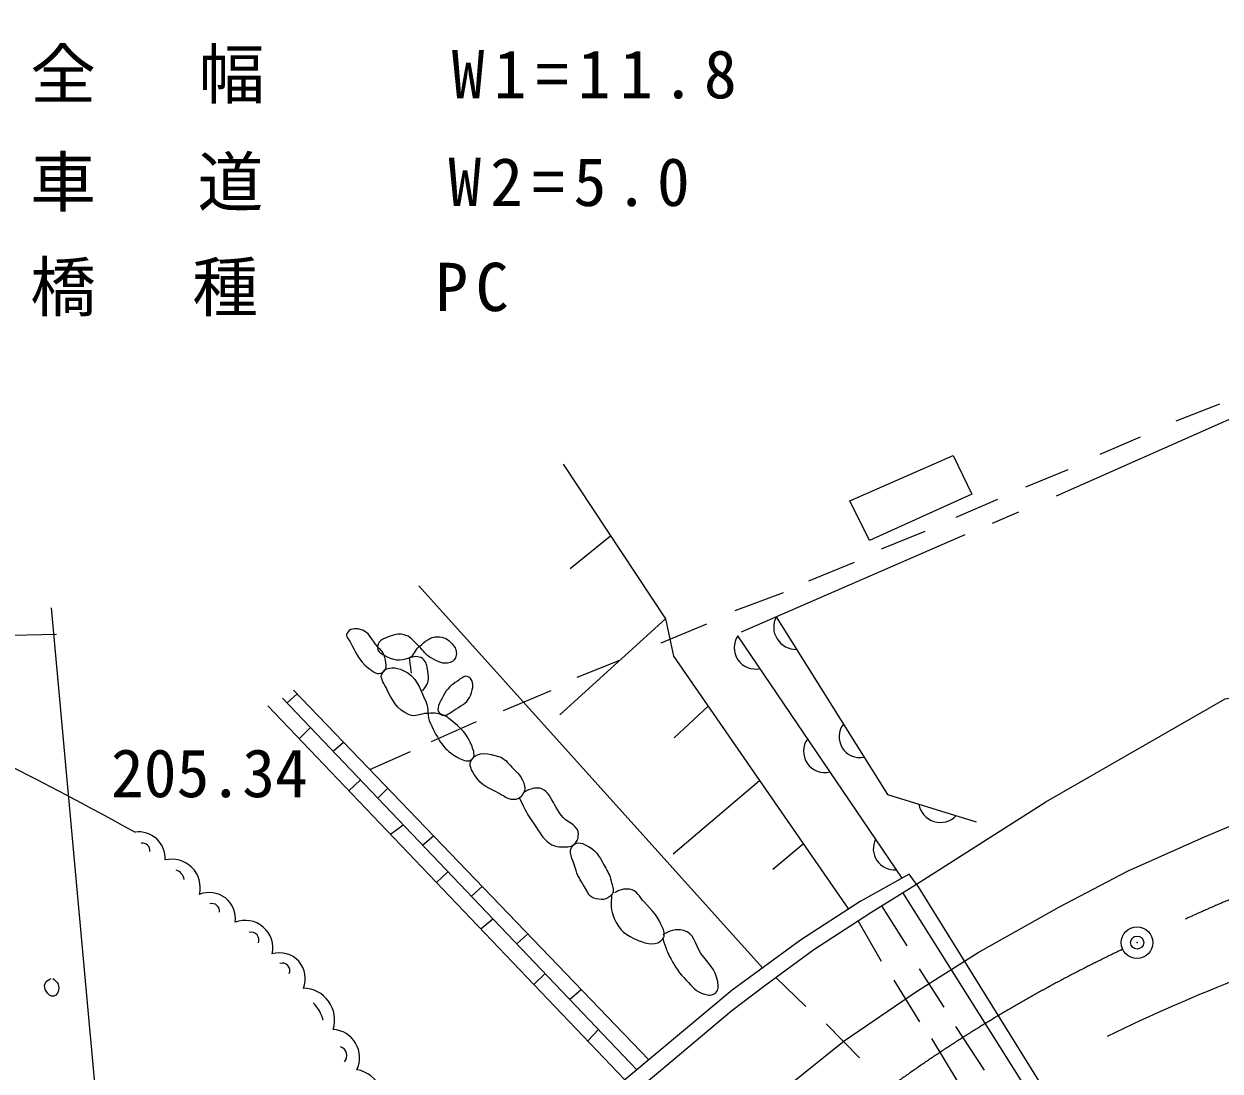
# Model space of a CAD drawing. Units: millimetres, scale not verified. Extents: x 40000 to 680000, y 20000 to 380000.
# Drawn here: x 196545 to 241958, y 281823 to 321580 of the extents above; entities that cross this region are included whole.
import ezdxf
from ezdxf.enums import TextEntityAlignment as Align

# ---------------------------------------------------------------- set-up
doc = ezdxf.new("R2010")
doc.units = ezdxf.units.MM
doc.header["$LTSCALE"] = 1000
doc.header["$PDMODE"] = 32
doc.header["$PDSIZE"] = 500
doc.linetypes.add('CHAIN', pattern=[18.5, 12, -1.5, 3.5, -1.5])
for name, color, linetype, lineweight in [('M-BGD', 7, 'Continuous', 13), ('M-BMK', 2, 'CHAIN', 13), ('M-BMK-SRVR', 3, 'Continuous', 13), ('M-STR-HTXT', 7, 'Continuous', 13)]:
    doc.layers.add(name, color=color, linetype=linetype, lineweight=lineweight)
doc.styles.add('ＭＳ ゴシック', font='')
doc.styles.get('ＭＳ ゴシック').set_extended_font_data('MS Gothic')

msp = doc.modelspace()

# ---------------------------------------------------------------- linework, layer by layer
at = {"layer": 'M-BGD'}
for p, q in [((235743, 303659), (244560, 307578)), ((240288, 306507), (241946, 307160)), ((237399, 305251), (238931, 305904)), ((234578, 304009), (236185, 304662)), ((231940, 302854), (233523, 303532)), ((233314, 302622), (234318, 303050)), ((217288, 300904), (218814, 302147)), ((223783, 298499), (232279, 302193)), ((229102, 301648), (230759, 302326)), ((226338, 300442), (228072, 301145)), ((211540, 300240), (224589, 285742)), ((223550, 299312), (225384, 299990)), ((216886, 295352), (220900, 298999)), ((220736, 298081), (222470, 298809)), ((229887, 289149), (223650, 298352)), ((217546, 296774), (219167, 297425)), ((206535, 295800), (206923, 296143)), ((206785, 296288), (220269, 282252)), ((214758, 295518), (216566, 296272)), ((205805, 295685), (219363, 281495)), ((206358, 295986), (219812, 281871)), ((221231, 294473), (222528, 295672)), ((206993, 294442), (207422, 294869)), ((212020, 294338), (213728, 295091)), ((208286, 293963), (208683, 294311)), ((209677, 293277), (211216, 293961)), ((208885, 292461), (209319, 292879)), ((209982, 292183), (210363, 292562)), ((221193, 290071), (224476, 292851)), ((210458, 290814), (210942, 291176)), ((211683, 290399), (212100, 290754)), ((224976, 289494), (226132, 290454)), ((212213, 288978), (212644, 289391)), ((213531, 288460), (213948, 288831)), ((230431, 288921), (236781, 278706)), ((236319, 278427), (229918, 288601)), ((229107, 288096), (230059, 286582)), ((213889, 287224), (214353, 287598)), ((229104, 285979), (228211, 287523)), ((215255, 286652), (215678, 287030)), ((230536, 285702), (231466, 284245)), ((215903, 285116), (216330, 285524)), ((225090, 285378), (226231, 284269)), ((230561, 283693), (229582, 285275)), ((217262, 284546), (217702, 284924)), ((217952, 282972), (218355, 283399)), ((227004, 283617), (228265, 282330)), ((231918, 283517), (232998, 281859)), ((232018, 281407), (231013, 283065))]:
    msp.add_line(p, q, dxfattribs=at)
for points in [[(230431, 288921), (235340, 292043), (242148, 295962), (251931, 297686), (259628, 298224), (277483, 306098)], [(217013, 304865), (220900, 298999), (221210, 297580), (227845, 287973)], [(235858, 288055), (238446, 289409), (241360, 290716), (243697, 291695), (246033, 292549), (248645, 293404), (250982, 294132), (253786, 294838), (255146, 295133), (256697, 295414), (258633, 295650), (260731, 295887), (262741, 296138), (264869, 296463), (266863, 296889), (268902, 297347), (270868, 297819), (272597, 298337), (273912, 298736), (276379, 299578), (282253, 301905)], [(225105, 299074), (229328, 292321), (232694, 291291)], [(191264, 257165), (195062, 260577), (198001, 262938), (220634, 281787), (223423, 284123), (224679, 285077), (226538, 286434), (228698, 287841), (230431, 288921), (230155, 289298), (228291, 288262), (226031, 286799), (223430, 284893), (197740, 263433), (198115, 263033)], [(192357, 256781), (193699, 256749), (194779, 256975), (195708, 257327), (196814, 257905), (197517, 258307), (198271, 258834), (199100, 259462), (222217, 278578), (227680, 282976), (230432, 284840), (232768, 286322), (235858, 288055)]]:
    msp.add_lwpolyline(points, dxfattribs=at)
msp.add_lwpolyline([(227899, 303479), (231830, 305193), (232539, 303730), (228653, 301972)], close=True, dxfattribs=at)
for centre, radius, start, end in [((225860, 298682), 851, 152.5516, 271.4853), ((224322, 297898), 812, 145.9903, 282.2673), ((228271, 294510), 780, 141.8518, 282.1851), ((226949, 293962), 806, 143.5784, 284.6791), ((231338, 292093), 829, 189.4336, 316.5413), ((200906, 289905), 1000, 356.1463, 98.1353), ((201042, 290190), 288, 354.5003, 98.5961), ((229596, 290264), 805, 152.7083, 275.5492), ((202159, 288786), 1082, 346.3588, 103.6412), ((202190, 289021), 451, 10.353, 72.0189), ((203583, 287611), 993, 352.1902, 112.0598), ((203684, 287894), 291, 351.3485, 107.2298), ((204942, 286490), 1055, 347.9713, 110.8261), ((205170, 286794), 300, 338.9182, 103.1), ((267500, 222120), 67915, 106.59777, 116.04974), ((206254, 285337), 975, 337.5096, 106.7079), ((206350, 285637), 288, 336.3484, 106.9187), ((207146, 283770), 1195, 342.3246, 89.6201), ((206618, 283460), 1317, 13.1157, 46.0932), ((208209, 282329), 1080, 335.1114, 85.9837), ((208467, 282413), 341, 316.4108, 73.0764), ((208963, 280646), 1249, 332.2941, 79.5557)]:
    msp.add_arc(centre, radius, start, end, dxfattribs=at)
for points, knots in [([(129714, 320642), (130318, 320629), (130537, 320601), (131045, 320717), (131335, 320784), (131510, 320804), (131773, 320943), (131989, 321057), (132070, 321181), (132251, 321345), (132482, 321555), (132633, 321655), (132829, 321898), (132952, 322051), (133007, 322148), (133103, 322320), (133210, 322514), (133268, 322626), (133338, 322837), (133521, 323391), (133536, 323725), (133664, 324294), (133763, 324739), (133803, 324993), (133919, 325434), (133970, 325626), (134002, 325733), (134067, 325921), (134139, 326129), (134184, 326245), (134289, 326438), (134370, 326588), (134429, 326665), (134540, 326793), (134696, 326972), (134817, 327039), (134998, 327192), (135139, 327311), (135218, 327379), (135368, 327488), (135584, 327644), (135714, 327720), (135944, 327857), (136172, 327994), (136313, 328047), (136550, 328167), (137489, 328644), (138023, 328895), (138958, 329379), (140291, 330069), (141001, 330528), (142345, 331197), (143115, 331580), (143568, 331748), (144344, 332118), (144873, 332371), (145148, 332557), (145683, 332796), (146024, 332949), (146219, 333023), (146569, 333153), (146910, 333279), (147101, 333349), (147447, 333457), (147800, 333567), (147998, 333633), (148360, 333709), (148744, 333789), (148961, 333829), (149351, 333874), (150250, 333978), (150760, 333974), (151665, 334014), (152386, 334045), (152792, 334103), (153512, 334058), (154023, 334026), (154305, 333958), (154813, 333895), (155193, 333848), (155410, 333842), (155788, 333777), (156183, 333710), (156408, 333683), (156793, 333570), (158616, 333038), (159503, 332371), (161240, 331605), (161725, 331391), (161996, 331270), (162482, 331058), (162925, 330866), (163179, 330771), (163619, 330571), (164613, 330118), (165311, 330077), (166146, 329374), (168421, 327457), (168771, 325547), (170449, 323091), (171079, 322170), (171409, 321638), (172057, 320729), (172700, 319828), (173071, 319331), (173765, 318469), (174725, 317277), (175303, 316643), (176287, 315471), (176748, 314922), (177049, 314647), (177468, 314064), (177684, 313764), (177782, 313580), (177970, 313261), (178242, 312799), (178386, 312535), (178623, 312055), (178855, 311586), (178988, 311321), (179151, 310824), (179350, 310218), (179400, 309861), (179553, 309241), (179794, 308262), (179897, 307705), (180156, 306729), (180456, 305595), (180560, 304935), (180985, 303841), (181165, 303374), (181324, 303137), (181537, 302685), (181777, 302177), (181821, 301841), (182140, 301379), (182444, 300939), (182617, 300671), (183050, 300357), (183722, 299868), (184233, 299826), (184985, 299470), (185693, 299136), (186087, 298944), (186773, 298569), (189110, 297291), (190195, 296183), (192575, 294990), (193608, 294472), (194220, 294254), (195263, 293759), (197452, 292721), (198147, 292312), (200765, 290895)], [0, 0, 0, 0, 1, 1, 1, 2, 2, 2, 3, 3, 3, 4, 4, 4, 5, 5, 5, 6, 6, 6, 7, 7, 7, 8, 8, 8, 9, 9, 9, 10, 10, 10, 11, 11, 11, 12, 12, 12, 13, 13, 13, 14, 14, 14, 15, 15, 15, 16, 16, 16, 17, 17, 17, 18, 18, 18, 19, 19, 19, 20, 20, 20, 21, 21, 21, 22, 22, 22, 23, 23, 23, 24, 24, 24, 25, 25, 25, 26, 26, 26, 27, 27, 27, 28, 28, 28, 29, 29, 29, 30, 30, 30, 31, 31, 31, 32, 32, 32, 33, 33, 33, 34, 34, 34, 35, 35, 35, 36, 36, 36, 37, 37, 37, 38, 38, 38, 39, 39, 39, 40, 40, 40, 41, 41, 41, 42, 42, 42, 43, 43, 43, 44, 44, 44, 45, 45, 45, 46, 46, 46, 47, 47, 47, 48, 48, 48, 49, 49, 49, 50, 50, 50, 51, 51, 51, 51]), ([(208810, 298441), (208900, 298625), (209114, 298642), (209312, 298592), (209662, 298504), (209727, 298210), (209965, 297939), (210072, 297818), (210171, 297766), (210217, 297612), (210290, 297367), (210378, 297102), (210166, 296959), (209978, 296832), (209796, 297000), (209614, 297135), (209239, 297412), (209153, 297703), (208935, 298115), (208872, 298235), (208750, 298318), (208810, 298441)], [0, 0, 0, 0, 1, 1, 1, 2, 2, 2, 3, 3, 3, 4, 4, 4, 5, 5, 5, 6, 6, 6, 7, 7, 7, 7]), ([(209965, 297939), (210004, 298217), (210277, 298278), (210543, 298366), (210729, 298427), (210861, 298433), (211046, 298366), (211287, 298277), (211356, 298111), (211548, 297939), (211729, 297777), (211787, 297627), (212000, 297512), (212257, 297372), (212451, 297243), (212729, 297336), (212861, 297380), (212931, 297475), (212955, 297612), (212985, 297786), (212921, 297907), (212804, 298039), (212644, 298220), (212493, 298319), (212251, 298315), (211940, 298311), (211792, 298132), (211548, 297939), (211374, 297801), (211378, 297592), (211171, 297512), (210822, 297376), (210544, 297429), (210217, 297612), (210076, 297691), (209943, 297779), (209965, 297939)], [0, 0, 0, 0, 1, 1, 1, 2, 2, 2, 3, 3, 3, 4, 4, 4, 5, 5, 5, 6, 6, 6, 7, 7, 7, 8, 8, 8, 9, 9, 9, 10, 10, 10, 11, 11, 11, 12, 12, 12, 12]), ([(211674, 296256), (211779, 296376), (211830, 296439), (211874, 296582), (211924, 296741), (211907, 296846), (211874, 297009), (211835, 297208), (211841, 297373), (211674, 297486), (211511, 297597), (211347, 297557), (211171, 297512)], [0, 0, 0, 0, 1, 1, 1, 2, 2, 2, 3, 3, 3, 4, 4, 4, 4]), ([(210166, 296959), (210030, 296772), (210189, 296588), (210292, 296381), (210527, 295907), (210683, 295555), (211171, 295351), (211416, 295249), (211584, 295398), (211849, 295402), (212046, 295404), (212162, 295429), (212352, 295376), (212513, 295332), (212600, 295282), (212729, 295175), (213126, 294846), (213386, 294633), (213558, 294145), (213620, 293970), (213693, 293797), (213558, 293668), (213422, 293540), (213247, 293610), (213080, 293693), (212476, 293997), (212270, 294416), (211975, 295025), (211831, 295323), (211933, 295551), (211799, 295854), (211568, 296374), (211464, 296800), (210945, 297034), (210667, 297160), (210346, 297206), (210166, 296959)], [0, 0, 0, 0, 1, 1, 1, 2, 2, 2, 3, 3, 3, 4, 4, 4, 5, 5, 5, 6, 6, 6, 7, 7, 7, 8, 8, 8, 9, 9, 9, 10, 10, 10, 11, 11, 11, 12, 12, 12, 12]), ([(212352, 295376), (212141, 295559), (212351, 295831), (212477, 296080), (212612, 296346), (212754, 296470), (213005, 296632), (213153, 296728), (213282, 296877), (213432, 296783), (213658, 296641), (213598, 296355), (213507, 296105), (213405, 295824), (213210, 295731), (212955, 295577), (212742, 295449), (212540, 295214), (212352, 295376)], [0, 0, 0, 0, 1, 1, 1, 2, 2, 2, 3, 3, 3, 4, 4, 4, 5, 5, 5, 6, 6, 6, 6]), ([(213558, 293668), (213402, 293460), (213543, 293234), (213683, 293015), (213917, 292648), (214202, 292565), (214587, 292362), (214818, 292240), (214959, 292091), (215215, 292136), (215366, 292162), (215446, 292251), (215517, 292387), (215571, 292492), (215573, 292574), (215542, 292689), (215457, 293001), (215287, 293131), (215065, 293367), (214893, 293550), (214803, 293697), (214562, 293769), (214184, 293881), (213793, 293984), (213558, 293668)], [0, 0, 0, 0, 1, 1, 1, 2, 2, 2, 3, 3, 3, 4, 4, 4, 5, 5, 5, 6, 6, 6, 7, 7, 7, 8, 8, 8, 8]), ([(215349, 292203), (215582, 291725), (215653, 291566), (215911, 291198), (216125, 290893), (216213, 290677), (216517, 290459), (216708, 290322), (216872, 290341), (217108, 290341), (217225, 290341), (217309, 290330), (217401, 290403), (217540, 290513), (217593, 290636), (217595, 290814), (217600, 291149), (217250, 291206), (217019, 291449), (216600, 291890), (216523, 292669), (215926, 292558), (215755, 292526), (215636, 292489), (215517, 292387)], [0, 0, 0, 0, 1, 1, 1, 2, 2, 2, 3, 3, 3, 4, 4, 4, 5, 5, 5, 6, 6, 6, 7, 7, 7, 8, 8, 8, 8]), ([(217401, 290403), (217164, 290166), (217387, 289871), (217476, 289548), (217560, 289244), (217658, 289086), (217828, 288820), (217944, 288638), (217977, 288467), (218180, 288393), (218433, 288301), (218686, 288311), (218858, 288519), (218971, 288654), (218892, 288797), (218858, 288971), (218813, 289200), (218749, 289322), (218632, 289523), (218424, 289879), (218341, 290156), (217979, 290352), (217779, 290460), (217561, 290563), (217401, 290403)], [0, 0, 0, 0, 1, 1, 1, 2, 2, 2, 3, 3, 3, 4, 4, 4, 5, 5, 5, 6, 6, 6, 7, 7, 7, 8, 8, 8, 8]), ([(218858, 288519), (218821, 288156), (218825, 287943), (218958, 287614), (219139, 287170), (219418, 286965), (219863, 286785), (220203, 286648), (220595, 286567), (220801, 286842), (220890, 286961), (220864, 287104), (220801, 287250), (220614, 287682), (220428, 287890), (220106, 288232), (219903, 288448), (219825, 288688), (219532, 288728), (219307, 288759), (219159, 288696), (218967, 288589)], [0, 0, 0, 0, 1, 1, 1, 2, 2, 2, 3, 3, 3, 4, 4, 4, 5, 5, 5, 6, 6, 6, 7, 7, 7, 7]), ([(220801, 286842), (220915, 286482), (220960, 286358), (221112, 286071), (221292, 285731), (221426, 285553), (221688, 285273), (221922, 285023), (222054, 284835), (222383, 284741), (222539, 284696), (222674, 284679), (222797, 284785), (222930, 284901), (222916, 285055), (222885, 285228), (222801, 285705), (222524, 285894), (222250, 286292), (222007, 286645), (222003, 287071), (221585, 287164), (221280, 287233), (221054, 287141), (220802, 287002)], [0, 0, 0, 0, 1, 1, 1, 2, 2, 2, 3, 3, 3, 4, 4, 4, 5, 5, 5, 6, 6, 6, 7, 7, 7, 8, 8, 8, 8]), ([(197647, 285336), (197760, 285238), (197870, 285149), (197866, 284988), (197863, 284841), (197802, 284683), (197677, 284661), (197565, 284641), (197464, 284737), (197396, 284850), (197334, 284952), (197305, 285041), (197350, 285152), (197393, 285257), (197476, 285294), (197575, 285336)], [0, 0, 0, 0, 1, 1, 1, 2, 2, 2, 3, 3, 3, 4, 4, 4, 5, 5, 5, 5]), ([(236781, 278706), (238477, 279456), (238938, 279652), (240339, 280211), (242067, 280900), (243066, 281202), (244811, 281844), (245714, 282176), (246210, 282392), (247122, 282698), (248400, 283127), (249131, 283323), (250438, 283653), (251714, 283975), (252440, 284112), (253729, 284381), (254443, 284530), (254843, 284616), (255562, 284733), (256963, 284961), (257466, 284960), (259180, 285059)], [0, 0, 0, 0, 1, 1, 1, 2, 2, 2, 3, 3, 3, 4, 4, 4, 5, 5, 5, 6, 6, 6, 7, 7, 7, 7])]:
    msp.add_open_spline(points, degree=3, knots=knots, dxfattribs=at)
msp.add_open_spline([(211171, 297512), (211209, 297223), (211209, 297223), (211246, 296934)], degree=3, dxfattribs=at)
at = {"layer": 'M-BMK'}
for centre, radius, start, end in [((261975, 241430), 50855, 95.669, 116.3943), ((261904, 236450), 55305, 115.3071, 128.7549)]:
    msp.add_arc(centre, radius, start, end, dxfattribs=at)
at = {"layer": 'M-BMK-SRVR'}
msp.add_circle((238807, 286701), 600, dxfattribs=at)
msp.add_point((238807, 286701), dxfattribs=at)
at = {"layer": 'M-STR-HTXT'}
for p, q in [((197574, 299411), (200934, 262534)), ((179728, 298078), (197787, 298407))]:
    msp.add_line(p, q, dxfattribs=at)

# ---------------------------------------------------------------- texts
at = {"layer": 'M-BGD', "style": 'ＭＳ ゴシック'}
msp.add_text('205.34', height=1833, dxfattribs=at).set_placement((203586, 291671), align=Align.BOTTOM_CENTER)
at = {"layer": 'M-STR-HTXT', "char_height": 1833, "attachment_point": 7, "style": 'ＭＳ ゴシック'}
for s, insert in [('\\T1.28;全\u3000幅\u3000\u3000W1=11.8', (196783, 318556)), ('\\T1.27;車\u3000道\u3000\u3000W2=5.0', (196783, 314458)), ('\\T1.23;橋\u3000種\u3000\u3000PC', (196783, 310478))]:
    msp.add_mtext(s, dxfattribs=dict(at, insert=insert))

doc.saveas('drawing.dxf')
